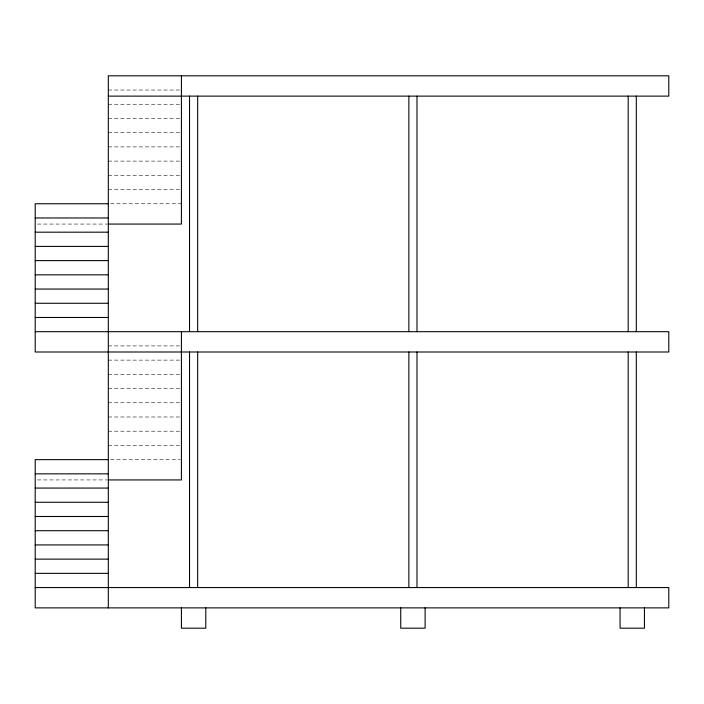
<?xml version="1.0" encoding="UTF-8"?>
<svg xmlns="http://www.w3.org/2000/svg" width="704" height="704" viewBox="0 0 704 704"><rect width="100%" height="100%" fill="white"/><g stroke="black" fill="none" stroke-linecap="round" stroke-linejoin="round"><path stroke-width="0.53" stroke-dasharray="3.52 2.64" d="M108.31 90.033L180.321 90.033M108.31 104.245L180.321 104.245M108.31 118.466L180.321 118.466M108.31 132.678L180.321 132.678M108.31 146.89L180.321 146.89M108.31 161.11L180.321 161.11M108.31 175.322L180.321 175.322M108.31 189.534L180.321 189.534M110.493 203.755L181.412 203.755M37.382 224.066L107.219 224.066M108.31 345.91L180.321 345.91M108.31 360.122L180.321 360.122M108.31 374.334L180.321 374.334M108.31 388.555L180.321 388.555M108.31 402.767L180.321 402.767M108.31 416.988L180.321 416.988M108.31 431.2L180.321 431.2M108.31 445.412L180.321 445.412M110.493 459.633L180.321 459.633M37.382 479.934L107.219 479.934"/><path stroke-width="1.06" d="M108.31 96.122L668.8 96.122L668.8 75.812L108.31 75.812L108.31 607.878M108.31 203.755L35.2 203.755L35.2 352L668.8 352L668.8 331.69L35.2 331.69M35.2 217.967L108.31 217.967M108.31 224.066L181.412 224.066L181.412 75.812M35.2 232.188L108.31 232.188M35.2 246.4L108.31 246.4M35.2 260.612L108.31 260.612M35.2 274.833L108.31 274.833M35.2 289.045L108.31 289.045M35.2 303.266L108.31 303.266M35.2 317.478L108.31 317.478M108.31 459.633L35.2 459.633L35.2 607.878L668.8 607.878L668.8 587.567L35.2 587.567M35.2 473.845L108.31 473.845M108.31 479.934L181.412 479.934L181.412 331.69M35.2 488.066L108.31 488.066M35.2 502.278L108.31 502.278M35.2 516.49L108.31 516.49M35.2 530.71L108.31 530.71M35.2 544.922L108.31 544.922M35.2 559.134L108.31 559.134M35.2 573.355L108.31 573.355M644.433 607.878L644.433 628.188L620.066 628.188L620.066 607.878M636.31 96.122L636.31 331.69M636.31 352L636.31 587.567M628.188 96.122L628.188 331.69M628.188 352L628.188 587.567M425.11 607.878L425.11 628.188L400.734 628.188L400.734 607.878M416.988 96.122L416.988 331.69M416.988 352L416.988 587.567M408.866 96.122L408.866 331.69M408.866 352L408.866 587.567M205.788 607.878L205.788 628.188L181.412 628.188L181.412 607.878M197.666 96.122L197.666 331.69M197.666 352L197.666 587.567M189.534 96.122L189.534 331.69M189.534 352L189.534 587.567"/></g></svg>
